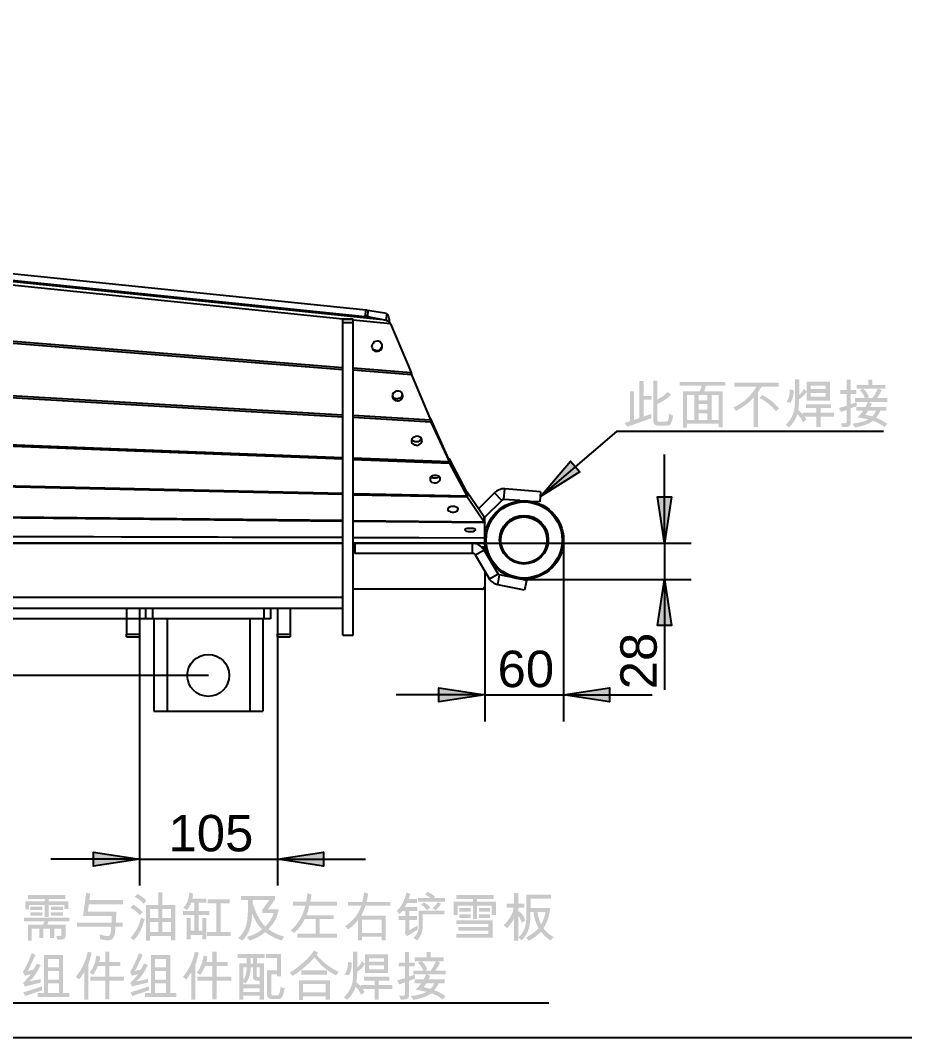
# Model space of a CAD drawing. Extents: x 3 to 591, y 5 to 206.
# Drawn here: x 106.4 to 173.7, y 5.2 to 82.6 of the extents above; entities that cross this region are included whole.
import ezdxf

# ---------------------------------------------------------------- set-up
doc = ezdxf.new("R2010")
doc.units = 0
doc.layers.get('0').update_dxf_attribs({"linetype": 'CONTINUOUS'})

msp = doc.modelspace()

# ---------------------------------------------------------------- hatches: boundary and pattern name
h = msp.add_hatch(color=7)
h.paths.add_polyline_path([(80.01, 24.906111), (81.562222, 21.731111), (80.539167, 21.378333)])
h.paths.add_polyline_path([(145.979444, 46.390278), (148.2725, 49.071389), (148.978056, 48.26)])
h.paths.add_polyline_path([(22.225, 180.0225), (25.505833, 181.398333), (25.752778, 180.34)])
h = msp.add_hatch(color=7)
h.paths.add_polyline_path([(136.313333, 142.592778), (135.784167, 146.120556), (136.877778, 146.120556)])
h.paths.add_polyline_path([(136.313333, 141.499167), (136.877778, 138.006667), (135.784167, 138.006667)])
h.paths.add_polyline_path([(155.433889, 42.827222), (154.904722, 46.355), (155.963056, 46.355)])
h.paths.add_polyline_path([(155.433889, 40.075556), (155.963056, 36.583056), (154.904722, 36.583056)])
h = msp.add_hatch(color=7)
h.paths.add_polyline_path([(156.089121, 52.516246), (156.029866, 52.251318), (155.947459, 52.004167), (155.893801, 51.899901), (155.827018, 51.825298), (155.747006, 51.78046), (155.653661, 51.765491), (154.898496, 51.765491), (154.773301, 51.793534), (154.667537, 51.877387), (154.595603, 51.996381), (154.571626, 52.129844), (154.571626, 55.182474), (154.890779, 55.182474), (154.890779, 53.754275), (155.300883, 54.008248), (155.6713, 54.330847), (155.927064, 54.130755), (155.709799, 53.924894), (155.464732, 53.737326), (155.19176, 53.568154), (154.890779, 53.417483), (154.890779, 52.163468), (154.922681, 52.096495), (154.983935, 52.074171), (155.568223, 52.074171), (155.63231, 52.102903), (155.685701, 52.17587), (155.728446, 52.293073), (155.760597, 52.45451), (155.792016, 52.682713)])
h.paths.add_polyline_path([(154.444846, 53.742149), (153.845124, 53.742149), (153.845124, 52.462778), (154.425553, 52.666728), (154.425553, 52.333794), (152.610402, 51.688321), (152.388262, 51.973299), (152.798366, 52.102283), (152.798366, 54.385968), (153.11752, 54.385968), (153.11752, 52.207014), (153.50778, 52.341511), (153.50778, 55.168694), (153.845124, 55.168694), (153.845124, 54.0376), (154.444846, 54.0376)])
h = msp.add_hatch(color=7)
h.paths.add_polyline_path([(160.059641, 54.804341), (158.564194, 54.804341), (158.53597, 54.668742), (158.507488, 54.553813), (158.478696, 54.459555), (158.449541, 54.385968), (159.849628, 54.385968), (159.849628, 51.640365), (159.540948, 51.640365), (159.540948, 51.912114), (157.147571, 51.912114), (157.147571, 51.606741), (156.838339, 51.606741), (156.838339, 54.385968), (158.10889, 54.385968), (158.188817, 54.569936), (158.247245, 54.804341), (156.590844, 54.804341), (156.590844, 55.101446), (160.059641, 55.101446)])
h.paths.add_polyline_path([(159.540948, 52.210873), (159.540948, 54.091068), (159.006269, 54.091068), (159.006269, 52.203156)])
h.paths.add_polyline_path([(158.697037, 53.708525), (158.697037, 54.091068), (158.015735, 54.091068), (158.015735, 53.708525)])
h.paths.add_polyline_path([(157.708708, 52.207014), (157.708708, 54.091068), (157.147571, 54.091068), (157.147571, 52.207014)])
h.paths.add_polyline_path([(158.697037, 52.995252), (158.697037, 53.413624), (158.015735, 53.413624), (158.015735, 52.995252)])
h.paths.add_polyline_path([(158.697037, 52.207014), (158.697037, 52.698147), (158.015735, 52.698147), (158.015735, 52.207014)])
h = msp.add_hatch(color=7)
h.paths.add_polyline_path([(164.125522, 54.731029), (162.816385, 54.731029), (162.708485, 54.561461), (162.556763, 54.338564), (162.556763, 51.65635), (162.223829, 51.65635), (162.223829, 53.944445), (161.992319, 53.680671), (161.690528, 53.416794), (161.318458, 53.15271), (160.876108, 52.888316), (160.672158, 53.154002), (160.967851, 53.306964), (161.234811, 53.466541), (161.473039, 53.632732), (161.682536, 53.805538), (161.875383, 53.995492), (162.063632, 54.213093), (162.24723, 54.458289), (162.426125, 54.731029), (160.733894, 54.731029), (160.733894, 55.039709), (164.125522, 55.039709)])
h.paths.add_polyline_path([(164.151429, 53.084549), (163.903933, 52.872882), (163.60514, 53.20412), (163.299112, 53.480942), (162.98585, 53.703297), (162.665352, 53.871133), (162.881429, 54.087209), (163.20575, 53.913568), (163.525524, 53.688612), (163.84075, 53.412289)])
h = msp.add_hatch(color=7)
h.paths.add_polyline_path([(164.900096, 51.636506), (164.656458, 51.846519), (164.819445, 52.010771), (164.960721, 52.186843), (165.08028, 52.374724), (165.178115, 52.574399), (165.25422, 52.785857), (165.308589, 53.009084), (165.341215, 53.244068), (165.352092, 53.490795), (165.352092, 55.295473), (165.678963, 55.295473), (165.678963, 54.110912), (165.780042, 54.198564), (165.871613, 54.305284), (165.953675, 54.431125), (166.026228, 54.576137), (166.247817, 54.385968), (166.247817, 55.109163), (168.012808, 55.109163), (168.012808, 53.668837), (166.247817, 53.668837), (166.247817, 54.369983), (166.162913, 54.215582), (166.042214, 54.067435), (165.878107, 53.925591), (165.670695, 53.790104), (165.652987, 53.346927), (165.611715, 52.950052), (165.730786, 52.856931), (165.824277, 52.776006), (165.89224, 52.707276), (165.934727, 52.650742), (165.944649, 52.756025), (166.982587, 52.756025), (166.982587, 53.104393), (166.186632, 53.104393), (166.186632, 53.395434), (168.102105, 53.395434), (168.102105, 53.104393), (167.307804, 53.104393), (167.307804, 52.756025), (168.330308, 52.756025), (168.330308, 52.45892), (167.307804, 52.45892), (167.307804, 51.660209), (166.982587, 51.660209), (166.982587, 52.45892), (166.085208, 52.45892), (166.104708, 52.429429), (166.146945, 52.370174), (166.236241, 52.23678), (165.968351, 52.024562), (165.875135, 52.213577), (165.771636, 52.378718), (165.657905, 52.51988), (165.533993, 52.636962), (165.446031, 52.384058), (165.311096, 52.133013), (165.129134, 51.88383)])
h.paths.add_polyline_path([(167.699718, 54.808199), (166.55319, 54.808199), (166.55319, 54.552435), (167.699718, 54.552435)])
h.paths.add_polyline_path([(167.699718, 54.257535), (166.55319, 54.257535), (166.55319, 53.964288), (167.699718, 53.964288)])
h.paths.add_polyline_path([(164.957973, 54.521016), (165.252873, 54.471406), (165.250402, 54.221275), (165.213255, 53.978482), (165.141485, 53.742924), (165.035143, 53.514497), (164.709926, 53.56576), (164.821746, 53.771639), (164.90168, 53.975037), (164.949679, 54.175955), (164.96569, 54.374393)])
h = msp.add_hatch(color=7)
h.paths.add_polyline_path([(170.050216, 53.247157), (169.607591, 53.092817), (169.607591, 52.012986), (169.588643, 51.881108), (169.532074, 51.778169), (169.449323, 51.70844), (169.351276, 51.675091), (169.287937, 51.66858), (169.203825, 51.663929), (169.099043, 51.661139), (168.973693, 51.660209), (168.865104, 51.951801), (169.078975, 51.943533), (169.175197, 51.95119), (169.243926, 51.974195), (169.285164, 52.012599), (169.29891, 52.066454), (169.29891, 52.966038), (168.865104, 52.813351), (168.706354, 53.116519), (169.29891, 53.290703), (169.29891, 54.184223), (168.811636, 54.184223), (168.811636, 54.475265), (169.29891, 54.475265), (169.29891, 55.279488), (169.607591, 55.279488), (169.607591, 54.475265), (170.034231, 54.475265), (170.034231, 54.184223), (169.607591, 54.184223), (169.607591, 53.413624), (170.050216, 53.554184)])
h.paths.add_polyline_path([(172.387369, 51.915972), (172.171844, 51.668477), (171.767459, 51.936781), (171.319665, 52.139766), (171.063255, 51.981851), (170.747986, 51.844659), (170.373909, 51.728241), (169.941076, 51.632648), (169.736575, 51.919831), (169.959843, 51.955773), (170.162079, 51.993323), (170.343282, 52.032489), (170.503453, 52.073276), (170.642592, 52.11569), (170.760699, 52.159739), (170.857773, 52.205428), (170.933815, 52.252765), (170.772584, 52.290497), (170.582415, 52.326835), (170.363307, 52.361828), (170.11526, 52.39553), (170.359517, 52.659631), (170.541349, 52.902648), (170.022656, 52.902648), (170.022656, 53.193689), (170.723802, 53.193689), (170.807655, 53.348305), (170.901844, 53.575682), (169.933359, 53.575682), (169.933359, 53.867275), (170.681909, 53.867275), (170.619984, 54.029435), (170.533357, 54.183534), (170.421925, 54.329572), (170.285585, 54.467548), (170.521506, 54.572279), (170.041948, 54.572279), (170.041948, 54.865525), (170.943736, 54.865525), (170.943736, 55.271771), (171.250763, 55.271771), (171.250763, 54.865525), (172.233029, 54.865525), (172.233029, 54.572279), (171.734179, 54.572279), (171.96569, 54.463138), (171.792539, 54.144743), (171.599131, 53.867275), (172.387369, 53.867275), (172.387369, 53.575682), (170.967439, 53.575682), (171.211076, 53.453312), (171.144586, 53.303244), (171.084296, 53.193689), (172.306341, 53.193689), (172.306341, 52.902648), (171.862612, 52.902648), (171.820126, 52.801887), (171.750509, 52.680715), (171.65371, 52.539182), (171.529678, 52.37734), (171.95811, 52.180556)])
h.paths.add_polyline_path([(171.656458, 54.572279), (170.565052, 54.572279), (170.713561, 54.423356), (170.834114, 54.267664), (170.926657, 54.105253), (170.991141, 53.936176), (170.808689, 53.871133), (171.262339, 53.867275), (171.4687, 54.187737)])
h.paths.add_polyline_path([(171.52582, 52.902648), (170.929405, 52.902648), (170.858935, 52.801896), (170.799731, 52.717991), (170.751896, 52.651035), (170.715533, 52.601133), (171.227061, 52.480417), (171.404346, 52.667968)])
h = msp.add_hatch(color=7)
h.paths.add_polyline_path([(141.746111, 31.291389), (138.253611, 30.762222), (138.253611, 31.820556)])
h.paths.add_polyline_path([(147.743333, 31.291389), (151.235833, 31.820556), (151.235833, 30.762222)])
h = msp.add_hatch(color=7)
h.paths.add_polyline_path([(115.464167, 18.803056), (111.971667, 18.273889), (111.971667, 19.332222)])
h.paths.add_polyline_path([(125.976944, 18.803056), (129.469444, 19.332222), (129.469444, 18.273889)])
h = msp.add_hatch(color=7)
h.paths.add_polyline_path([(118.183564, 12.615317), (117.876537, 12.615317), (117.876537, 12.964237), (116.26313, 12.964237), (116.26313, 12.599332), (115.953898, 12.599332), (115.953898, 15.301389), (116.904193, 15.301389), (116.904193, 16.270426), (117.213976, 16.270426), (117.213976, 15.301389), (118.183564, 15.301389)])
h.paths.add_polyline_path([(117.876537, 14.314714), (117.876537, 15.004284), (117.213976, 15.004284), (117.213976, 14.314714)])
h.paths.add_polyline_path([(116.904193, 14.314714), (116.904193, 15.004284), (116.26313, 15.004284), (116.26313, 14.314714)])
h.paths.add_polyline_path([(117.876537, 13.261342), (117.876537, 14.017609), (117.213976, 14.017609), (117.213976, 13.261342)])
h.paths.add_polyline_path([(116.904193, 13.261342), (116.904193, 14.017609), (116.26313, 14.017609), (116.26313, 13.261342)])
h.paths.add_polyline_path([(115.989727, 15.634323), (115.787431, 15.390686), (115.627966, 15.573423), (115.459664, 15.721484), (115.282578, 15.834923), (115.096758, 15.91379), (115.299605, 16.153017), (115.480068, 16.065692), (115.655208, 15.950101), (115.825077, 15.806294)])
h.paths.add_polyline_path([(115.709709, 14.764506), (115.481506, 14.534649), (115.323592, 14.71748), (115.153326, 14.871579), (114.970762, 14.996946), (114.775951, 15.093581), (114.983759, 15.33336), (115.159355, 15.238275), (115.338879, 15.111771), (115.522331, 14.953848)])
h.paths.add_polyline_path([(115.860742, 14.2177), (115.710579, 13.739573), (115.522227, 13.313845), (115.295738, 12.940414), (115.031163, 12.619176), (114.791936, 12.821472), (115.057863, 13.146215), (115.279348, 13.508631), (115.456392, 13.90877), (115.588993, 14.346685)])
h = msp.add_hatch(color=7)
h.paths.add_polyline_path([(120.788621, 14.562761), (119.959042, 14.562761), (119.959042, 13.346229), (120.24843, 13.346229), (120.24843, 14.319124), (120.556008, 14.319124), (120.556008, 12.708473), (120.24843, 12.708473), (120.24843, 13.041407), (119.358218, 13.041407), (119.358218, 12.696346), (119.048435, 12.696346), (119.052293, 14.319124), (119.362076, 14.319124), (119.362076, 13.346229), (119.649811, 13.346229), (119.649811, 14.562761), (118.772276, 14.562761), (118.772276, 14.857661), (119.649811, 14.857661), (119.649811, 15.491559), (119.403417, 15.491559), (119.267543, 15.187701), (119.082059, 14.930973), (118.79708, 15.09744), (118.979205, 15.310329), (119.117199, 15.576859), (119.211164, 15.896926), (119.261204, 16.270426), (119.53626, 16.172861), (119.526528, 16.044591), (119.515452, 15.937561), (119.502929, 15.851718), (119.488856, 15.78701), (120.556008, 15.78701), (120.556008, 15.491559), (119.959042, 15.491559), (119.959042, 14.857661), (120.788621, 14.857661)])
h.paths.add_polyline_path([(122.416911, 12.959827), (120.594042, 12.959827), (120.594042, 13.255278), (121.319993, 13.255278), (121.319993, 15.441949), (120.645305, 15.441949), (120.645305, 15.739054), (122.335883, 15.739054), (122.335883, 15.441949), (121.641351, 15.441949), (121.641351, 13.255278), (122.416911, 13.255278)])
h = msp.add_hatch(color=7)
h.paths.add_polyline_path([(134.554715, 15.25178), (132.670661, 15.25178), (132.523555, 14.858212), (132.337175, 14.501025), (134.210205, 14.501025), (134.210205, 12.627444), (133.900422, 12.627444), (133.900422, 12.894784), (132.40277, 12.894784), (132.40277, 12.627444), (132.092987, 12.627444), (132.092987, 14.144389), (131.936184, 13.958887), (131.760053, 13.782791), (131.564492, 13.616204), (131.349398, 13.459228), (131.109619, 13.68688), (131.332991, 13.848602), (131.536372, 14.019995), (131.719766, 14.201064), (131.883181, 14.391815), (132.026623, 14.592256), (132.150098, 14.802393), (132.253614, 15.022232), (132.337175, 15.25178), (131.325144, 15.25178), (131.325144, 15.548885), (132.426472, 15.548885), (132.462112, 15.688506), (132.496201, 15.855981), (132.528637, 16.051258), (132.559315, 16.274284), (132.876815, 16.184988), (132.835784, 15.95731), (132.801988, 15.775366), (132.775426, 15.639207), (132.756099, 15.548885), (134.554715, 15.548885)])
h.paths.add_polyline_path([(133.900422, 13.191889), (133.900422, 14.206125), (132.40277, 14.206125), (132.40277, 13.191889)])
h = msp.add_hatch(color=7)
h.paths.add_polyline_path([(138.71916, 15.56487), (136.659269, 15.56487), (136.659269, 15.840478), (137.617832, 15.840478), (137.55303, 15.896693), (137.46363, 15.958645), (137.349631, 16.026281), (137.211035, 16.099549), (137.407268, 16.315626), (137.723872, 16.135654), (137.967303, 15.949067), (137.865879, 15.844336), (138.71916, 15.844336)])
h.paths.add_polyline_path([(136.637771, 13.439384), (135.826382, 12.932266), (135.656057, 13.191889), (135.691541, 13.288627), (135.703461, 13.393633), (135.703461, 14.168642), (135.184217, 14.168642), (135.184217, 14.465747), (135.703461, 14.465747), (135.703461, 14.853803), (135.48518, 14.857661), (135.455742, 14.821591), (135.407183, 14.771258), (135.339608, 14.706663), (135.253119, 14.627804), (135.046964, 14.853803), (135.28738, 15.116414), (135.492759, 15.438711), (135.663206, 15.820643), (135.798822, 16.262158), (136.078288, 16.157427), (136.020893, 15.942728), (135.959777, 15.771025), (136.585957, 15.771025), (136.585957, 15.475573), (135.830241, 15.475573), (135.758721, 15.322129), (135.659915, 15.150908), (136.625645, 15.150908), (136.625645, 14.853803), (136.013244, 14.853803), (136.013244, 14.465747), (136.585957, 14.465747), (136.585957, 14.168642), (136.013244, 14.168642), (136.013244, 13.401902), (136.637771, 13.742553)])
h.paths.add_polyline_path([(138.423158, 15.406672), (138.232919, 15.127963), (138.012502, 14.914988), (137.780441, 15.077596), (137.997895, 15.281132), (138.178969, 15.535105)])
h.paths.add_polyline_path([(137.59413, 15.117284), (137.357659, 14.907271), (137.150815, 15.149254), (136.903457, 15.353204), (137.114021, 15.519119), (137.370612, 15.346313)])
h.paths.add_polyline_path([(138.673409, 14.606307), (137.024724, 14.606307), (137.024724, 13.669241), (136.997551, 13.364772), (136.916066, 13.085573), (136.780321, 12.831695), (136.590367, 12.603191), (136.314759, 12.809345), (136.491691, 13.003433), (136.618134, 13.209459), (136.694038, 13.427369), (136.719351, 13.657114), (136.719351, 14.891285), (138.673409, 14.891285)])
h = msp.add_hatch(color=7)
h.paths.add_polyline_path([(110.052558, 15.000426), (109.755453, 15.000426), (109.755453, 15.321233), (108.56097, 15.321233), (108.56097, 14.400152), (108.251187, 14.400152), (108.251187, 15.321233), (107.061113, 15.321233), (107.061113, 14.976724), (106.773379, 14.976724), (106.773379, 15.596841), (108.251187, 15.596841), (108.251187, 15.774883), (106.971816, 15.774883), (106.971816, 16.071988), (109.824355, 16.071988), (109.824355, 15.774883), (108.56097, 15.774883), (108.56097, 15.596841), (110.052558, 15.596841)])
h.paths.add_polyline_path([(109.633635, 14.9431), (108.731295, 14.9431), (108.731295, 15.194454), (109.633635, 15.194454)])
h.paths.add_polyline_path([(108.068735, 14.927114), (107.16419, 14.927114), (107.16419, 15.17461), (108.068735, 15.17461)])
h.paths.add_polyline_path([(109.633635, 14.509293), (108.731295, 14.509293), (108.731295, 14.756789), (109.633635, 14.756789)])
h.paths.add_polyline_path([(108.068735, 14.509293), (107.16419, 14.509293), (107.16419, 14.756789), (108.068735, 14.756789)])
h.paths.add_polyline_path([(110.137997, 14.075487), (108.541126, 14.075487), (108.48945, 13.919148), (108.443561, 13.803738), (109.836482, 13.803738), (109.836482, 12.948251), (109.81365, 12.829999), (109.745187, 12.744715), (109.631146, 12.692298), (109.471578, 12.672644), (109.222979, 12.668785), (109.122107, 12.964237), (109.382281, 12.95211), (109.445309, 12.955719), (109.490457, 12.973125), (109.517621, 13.004277), (109.526699, 13.049124), (109.526699, 13.516554), (108.975484, 13.516554), (108.975484, 12.813204), (108.666252, 12.813204), (108.666252, 13.516554), (108.138739, 13.516554), (108.138739, 12.813204), (107.851005, 12.813204), (107.851005, 13.516554), (107.261204, 13.516554), (107.261204, 12.595474), (106.971816, 12.595474), (106.971816, 13.803738), (108.113934, 13.803738), (108.171398, 13.908193), (108.239611, 14.075487), (106.680223, 14.075487), (106.680223, 14.350543), (110.137997, 14.350543)])
h = msp.add_hatch(color=7)
h.dxf.hatch_style = 2
h.paths.add_polyline_path([(114.216453, 15.360921), (111.615819, 15.360921), (111.530381, 14.79813), (113.708232, 14.79813), (113.662482, 13.978473), (114.194956, 13.978473), (114.194956, 13.661524), (113.643189, 13.661524), (113.615482, 13.336695), (113.574494, 13.081577), (113.520173, 12.896222), (113.452469, 12.780682), (113.373206, 12.710101), (113.284279, 12.659621), (113.185741, 12.629296), (113.077642, 12.619176), (112.968303, 12.624757), (112.832971, 12.6415), (112.671698, 12.669405), (112.484535, 12.708473), (112.43272, 13.068968), (112.641407, 13.014389), (112.81113, 12.975468), (112.941992, 12.952153), (113.034096, 12.944393), (113.126218, 12.959827), (113.197256, 13.00668), (113.225376, 13.050088), (113.249415, 13.118301), (113.269422, 13.211319), (113.28545, 13.329141), (113.297749, 13.447584), (113.306534, 13.542461), (113.311805, 13.613775), (113.313562, 13.661524), (110.71348, 13.661524), (110.71348, 13.978473), (113.337265, 13.978473), (113.352492, 14.212877), (113.363172, 14.469606), (111.169335, 14.469606), (111.406909, 16.226329), (111.724409, 16.184988), (111.655507, 15.685586), (114.216453, 15.685586)])
h = msp.add_hatch(color=7)
h.paths.add_polyline_path([(126.483792, 12.902501), (126.293071, 12.611459), (125.954711, 12.724871), (125.632578, 12.868463), (125.326774, 13.04244), (125.037403, 13.24701), (124.777996, 13.043913), (124.491769, 12.870323), (124.178773, 12.726189), (123.839061, 12.611459), (123.638419, 12.882657), (123.972765, 12.990652), (124.277966, 13.12278), (124.554022, 13.278989), (124.800932, 13.459228), (124.576656, 13.699213), (124.375945, 13.9793), (124.198798, 14.299487), (124.045215, 14.659775), (124.021238, 14.302897), (123.97907, 13.981367), (123.918712, 13.695183), (123.840163, 13.444345), (123.740962, 13.216659), (123.618713, 12.999928), (123.473519, 12.794152), (123.305485, 12.599332), (122.978063, 12.789501), (123.245023, 13.07684), (123.447285, 13.388259), (123.584847, 13.723863), (123.657711, 14.083755), (123.692842, 14.446541), (123.718, 14.790826), (123.733133, 15.116715), (123.738189, 15.42431), (123.73433, 15.681728), (123.188076, 15.681728), (123.188076, 15.99096), (125.777134, 15.99096), (125.777134, 15.72362), (125.535702, 15.379249), (125.247967, 14.992709), (126.053293, 14.992709), (125.979611, 14.600278), (125.826399, 14.215909), (125.593708, 13.839601), (125.281591, 13.471355), (125.542454, 13.293174), (125.829775, 13.138972), (126.143554, 13.008747)])
h.paths.add_polyline_path([(125.68012, 14.697257), (124.813058, 14.697257), (124.813058, 14.964597), (124.97223, 15.169124), (125.114918, 15.356855), (125.241172, 15.527741), (125.351044, 15.681728), (124.079391, 15.681728), (124.079391, 15.495417), (124.170317, 15.196079), (124.269879, 14.917347), (124.378084, 14.659209), (124.494938, 14.42165), (124.620448, 14.204658), (124.754621, 14.008221), (124.897462, 13.832325), (125.048978, 13.676958), (125.265494, 13.921801), (125.442891, 14.173465), (125.581117, 14.431951)])
h = msp.add_hatch(color=7)
h.dxf.hatch_style = 2
h.paths.add_polyline_path([(130.50878, 12.821472), (127.475442, 12.821472), (127.475442, 13.118577), (128.871671, 13.118577), (128.871671, 14.233685), (128.046501, 14.233685), (127.881447, 13.945762), (127.693861, 13.674064), (127.483745, 13.418696), (127.251098, 13.179762), (126.97549, 13.382058), (127.186278, 13.57954), (127.376293, 13.787933), (127.545533, 14.007243), (127.693999, 14.237475), (127.821692, 14.478637), (127.92861, 14.730735), (128.014755, 14.993776), (128.080126, 15.267765), (127.157942, 15.267765), (127.157942, 15.56487), (128.15013, 15.56487), (128.191454, 15.80216), (128.222753, 15.987308), (128.243923, 16.120263), (128.254861, 16.200973), (128.554722, 16.119393), (128.524129, 15.878719), (128.468732, 15.56487), (130.50878, 15.56487), (130.50878, 15.267765), (128.399279, 15.267765), (128.338189, 15.025411), (128.282215, 14.821763), (128.231305, 14.656872), (128.185408, 14.53079), (130.248606, 14.53079), (130.248606, 14.233685), (129.180902, 14.233685), (129.180902, 13.118577), (130.50878, 13.118577)])
h = msp.add_hatch(color=7)
h.paths.add_polyline_path([(142.594769, 14.546776), (142.284986, 14.546776), (142.284986, 15.271624), (141.15279, 15.271624), (141.15279, 14.253529), (140.843558, 14.253529), (140.843558, 15.271624), (139.684904, 15.271624), (139.684904, 14.546776), (139.377326, 14.546776), (139.377326, 15.553295), (140.843558, 15.553295), (140.843558, 15.763308), (139.580173, 15.763308), (139.580173, 16.060413), (142.424444, 16.060413), (142.424444, 15.763308), (141.15279, 15.763308), (141.15279, 15.553295), (142.594769, 15.553295)])
h.paths.add_polyline_path([(142.154348, 14.810257), (141.29776, 14.810257), (141.29776, 15.073738), (142.154348, 15.073738)])
h.paths.add_polyline_path([(140.680398, 14.810257), (139.811683, 14.810257), (139.811683, 15.073738), (140.680398, 15.073738)])
h.paths.add_polyline_path([(142.154348, 14.330699), (141.29776, 14.330699), (141.29776, 14.598039), (142.154348, 14.598039)])
h.paths.add_polyline_path([(140.680398, 14.330699), (139.811683, 14.330699), (139.811683, 14.598039), (140.680398, 14.598039)])
h.paths.add_polyline_path([(142.339005, 12.817613), (139.595607, 12.817613), (139.595607, 13.114718), (142.029773, 13.114718), (142.029773, 13.354497), (139.746089, 13.354497), (139.746089, 13.649397), (142.029773, 13.649397), (142.029773, 13.857205), (139.595607, 13.857205), (139.595607, 14.152657), (142.339005, 14.152657)])
h = msp.add_hatch(color=7)
h.paths.add_polyline_path([(144.824449, 14.128955), (144.55711, 13.954219), (144.497062, 14.138601), (144.432673, 14.289909), (144.363943, 14.408145), (144.290873, 14.493308), (144.290873, 12.587757), (143.983295, 12.587757), (143.983295, 14.326841), (143.896177, 14.142347), (143.777898, 13.951808), (143.62851, 13.75517), (143.448065, 13.552383), (143.189545, 13.776177), (143.472938, 14.077545), (143.696387, 14.399532), (143.859891, 14.742087), (143.963451, 15.105157), (143.406172, 15.105157), (143.406172, 15.402262), (143.983295, 15.402262), (143.983295, 16.218612), (144.290873, 16.218612), (144.290873, 15.402262), (144.751138, 15.402262), (144.751138, 15.105157), (144.290873, 15.105157), (144.290873, 14.782696), (144.371902, 14.837817), (144.5378, 14.667914), (144.668455, 14.493101), (144.763971, 14.313431)])
h.paths.add_polyline_path([(146.98852, 12.878798), (146.770239, 12.611459), (146.548763, 12.762457), (146.352349, 12.924411), (146.18105, 13.097321), (146.034918, 13.281185), (145.862009, 13.114064), (145.649205, 12.941775), (145.396507, 12.764318), (145.103915, 12.581693), (144.893902, 12.839111), (145.176271, 13.002202), (145.428099, 13.174801), (145.649438, 13.356909), (145.840339, 13.548525), (145.698952, 13.836983), (145.587331, 14.140117), (145.505476, 14.457927), (145.453386, 14.790413), (145.226836, 14.790413), (145.219085, 14.408515), (145.195831, 14.069768), (145.157073, 13.774118), (145.102813, 13.521515), (145.022491, 13.291538), (144.905478, 13.064558), (144.751672, 12.840472), (144.560968, 12.619176), (144.308512, 12.851238), (144.437186, 12.971661), (144.553665, 13.111411), (144.657948, 13.270592), (144.750035, 13.449306), (144.825276, 13.669353), (144.87902, 13.953324), (144.911266, 14.30127), (144.922014, 14.713243), (144.922014, 16.095691), (146.786224, 16.095691), (146.786224, 15.796932), (145.231246, 15.796932), (145.231246, 15.093581), (146.732757, 15.093581), (146.664544, 14.656907), (146.555816, 14.250566), (146.406575, 13.874508), (146.216819, 13.528681), (146.399642, 13.317841), (146.589234, 13.139248), (146.785544, 12.9929)])
h.paths.add_polyline_path([(146.367852, 14.790413), (145.763169, 14.790413), (145.808963, 14.517553), (145.869485, 14.266138), (145.944786, 14.036118), (146.034918, 13.82744), (146.149958, 14.058442), (146.24376, 14.295904), (146.316374, 14.539877)])
h = msp.add_hatch(color=7)
h.paths.add_polyline_path([(107.951877, 9.404813), (107.703082, 9.346237), (107.48256, 9.293708), (107.290319, 9.247225), (107.126363, 9.206789), (106.990701, 9.172398), (106.883338, 9.144053), (106.80428, 9.121755), (106.753535, 9.105503), (106.606912, 9.376701), (106.793343, 9.569032), (106.952386, 9.744155), (107.083937, 9.902017), (107.187893, 10.042569), (107.166946, 10.04573), (107.133874, 10.036161), (107.080957, 10.021528), (107.008196, 10.001779), (106.859851, 9.959749), (106.745818, 9.923506), (106.590926, 10.204626), (106.749487, 10.482352), (106.916006, 10.816199), (107.090586, 11.20627), (107.273331, 11.652669), (107.548939, 11.525889), (107.375099, 11.136352), (107.219036, 10.801179), (107.08075, 10.520369), (106.960241, 10.293923), (107.386881, 10.38322), (107.445999, 10.473447), (107.510905, 10.583724), (107.581598, 10.714052), (107.658079, 10.864431), (107.948018, 10.735997), (107.741847, 10.348829), (107.530197, 10.014112), (107.313174, 9.731795), (107.090879, 9.501826), (107.951877, 9.679869)])
h.paths.add_polyline_path([(110.116499, 8.321123), (107.723674, 8.321123), (107.723674, 8.618228), (108.187797, 8.618228), (108.187797, 11.510455), (109.64962, 11.510455), (109.64962, 8.618228), (110.116499, 8.618228)])
h.paths.add_polyline_path([(109.340388, 10.577247), (109.340388, 11.215004), (108.494824, 11.215004), (108.494824, 10.577247)])
h.paths.add_polyline_path([(109.340388, 9.628606), (109.340388, 10.297781), (108.494824, 10.297781), (108.494824, 9.628606)])
h.paths.add_polyline_path([(109.340388, 8.618228), (109.340388, 9.346935), (108.494824, 9.346935), (108.494824, 8.618228)])
h.paths.add_polyline_path([(108.041174, 8.816115), (106.76952, 8.390576), (106.619038, 8.669491), (106.904602, 8.757575), (107.159367, 8.836622), (107.383333, 8.906638), (107.576499, 8.96763), (107.738867, 9.019605), (107.870435, 9.062568), (107.971204, 9.096527), (108.041174, 9.121488)])
h = msp.add_hatch(color=7)
h.paths.add_polyline_path([(114.297482, 9.547026), (113.174656, 9.547026), (113.174656, 8.130954), (112.855502, 8.130954), (112.855502, 9.547026), (111.72055, 9.547026), (111.72055, 9.854053), (112.855502, 9.854053), (112.855502, 10.662686), (112.305941, 10.662686), (112.1372, 10.313904), (111.953163, 10.008945), (111.669287, 10.151158), (111.864521, 10.447169), (112.016139, 10.766383), (112.124143, 11.108852), (112.188532, 11.474626), (112.468549, 11.385329), (112.447052, 11.162845), (112.407364, 10.971366), (112.855502, 10.971366), (112.855502, 11.773936), (113.174656, 11.773936), (113.174656, 10.971366), (114.019669, 10.971366), (114.019669, 10.662686), (113.174656, 10.662686), (113.174656, 9.854053), (114.297482, 9.854053)])
h.paths.add_polyline_path([(111.818115, 11.696766), (111.761547, 11.434318), (111.673146, 11.111926), (111.56621, 10.775134), (111.56621, 8.107252), (111.258632, 8.107252), (111.258632, 10.190846), (110.883805, 9.64845), (110.619773, 9.834209), (110.941209, 10.276878), (111.199445, 10.745024), (111.394532, 11.238697), (111.526522, 11.757951)])
h = msp.add_hatch(color=7)
h.paths.add_polyline_path([(116.108789, 9.404813), (115.859994, 9.346237), (115.639473, 9.293708), (115.447231, 9.247225), (115.283275, 9.206789), (115.147613, 9.172398), (115.04025, 9.144053), (114.961192, 9.121755), (114.910447, 9.105503), (114.763824, 9.376701), (114.950255, 9.569032), (115.109298, 9.744155), (115.240849, 9.902017), (115.344805, 10.042569), (115.323859, 10.04573), (115.290786, 10.036161), (115.237869, 10.021528), (115.165109, 10.001779), (115.016763, 9.959749), (114.90273, 9.923506), (114.747839, 10.204626), (114.906399, 10.482352), (115.072918, 10.816199), (115.247498, 11.20627), (115.430243, 11.652669), (115.705851, 11.525889), (115.532011, 11.136352), (115.375949, 10.801179), (115.237662, 10.520369), (115.117153, 10.293923), (115.543794, 10.38322), (115.602911, 10.473447), (115.667817, 10.583724), (115.73851, 10.714052), (115.814992, 10.864431), (116.104931, 10.735997), (115.898759, 10.348829), (115.68711, 10.014112), (115.470086, 9.731795), (115.247791, 9.501826), (116.108789, 9.679869)])
h.paths.add_polyline_path([(118.273412, 8.321123), (115.880586, 8.321123), (115.880586, 8.618228), (116.344709, 8.618228), (116.344709, 11.510455), (117.806532, 11.510455), (117.806532, 8.618228), (118.273412, 8.618228)])
h.paths.add_polyline_path([(117.497301, 10.577247), (117.497301, 11.215004), (116.651736, 11.215004), (116.651736, 10.577247)])
h.paths.add_polyline_path([(117.497301, 9.628606), (117.497301, 10.297781), (116.651736, 10.297781), (116.651736, 9.628606)])
h.paths.add_polyline_path([(117.497301, 8.618228), (117.497301, 9.346935), (116.651736, 9.346935), (116.651736, 8.618228)])
h.paths.add_polyline_path([(116.198086, 8.816115), (114.926433, 8.390576), (114.775951, 8.669491), (115.061515, 8.757575), (115.31628, 8.836622), (115.540245, 8.906638), (115.733412, 8.96763), (115.895779, 9.019605), (116.027347, 9.062568), (116.128116, 9.096527), (116.198086, 9.121488)])
h = msp.add_hatch(color=7)
h.paths.add_polyline_path([(122.454394, 9.547026), (121.331568, 9.547026), (121.331568, 8.130954), (121.012415, 8.130954), (121.012415, 9.547026), (119.877462, 9.547026), (119.877462, 9.854053), (121.012415, 9.854053), (121.012415, 10.662686), (120.462853, 10.662686), (120.294112, 10.313904), (120.110075, 10.008945), (119.826199, 10.151158), (120.021433, 10.447169), (120.173052, 10.766383), (120.281055, 11.108852), (120.345444, 11.474626), (120.625462, 11.385329), (120.603964, 11.162845), (120.564277, 10.971366), (121.012415, 10.971366), (121.012415, 11.773936), (121.331568, 11.773936), (121.331568, 10.971366), (122.176581, 10.971366), (122.176581, 10.662686), (121.331568, 10.662686), (121.331568, 9.854053), (122.454394, 9.854053)])
h.paths.add_polyline_path([(119.975028, 11.696766), (119.918459, 11.434318), (119.830058, 11.111926), (119.723122, 10.775134), (119.723122, 8.107252), (119.415544, 8.107252), (119.415544, 10.190846), (119.040718, 9.64845), (118.776686, 9.834209), (119.098122, 10.276878), (119.356357, 10.745024), (119.551444, 11.238697), (119.683435, 11.757951)])
h = msp.add_hatch(color=7)
h.paths.add_polyline_path([(130.63556, 10.232738), (130.430508, 9.960989), (130.335018, 10.003691), (130.220563, 10.064066), (130.087195, 10.142218), (129.934965, 10.23825), (129.643441, 10.441373), (129.416823, 10.631267), (129.30428, 10.743835), (129.16099, 10.898055), (128.987004, 11.094029), (128.782374, 11.331861), (128.46974, 10.986051), (128.090805, 10.634092), (127.645622, 10.276034), (127.13424, 9.911931), (126.913754, 10.155568), (127.216527, 10.362401), (127.498947, 10.571132), (127.761018, 10.781751), (128.002749, 10.994242), (128.224145, 11.208594), (128.425212, 11.424793), (128.605958, 11.642826), (128.766389, 11.862682), (129.06625, 11.660937), (128.941675, 11.534157), (129.1243, 11.323507), (129.328215, 11.118127), (129.553421, 10.917916), (129.799917, 10.722768), (130.044665, 10.547602), (130.265487, 10.407473), (130.462435, 10.302484)])
h.paths.add_polyline_path([(129.72881, 10.024379), (127.790738, 10.024379), (127.790738, 10.33361), (129.72881, 10.33361)])
h.paths.add_polyline_path([(129.964731, 8.102842), (129.643372, 8.102842), (129.643372, 8.354747), (127.917517, 8.354747), (127.917517, 8.081345), (127.596159, 8.081345), (127.596159, 9.586714), (129.964731, 9.586714)])
h.paths.add_polyline_path([(129.643372, 8.661774), (129.643372, 9.291813), (127.917517, 9.291813), (127.917517, 8.661774)])
h = msp.add_hatch(color=7)
h.paths.add_polyline_path([(131.271676, 8.095125), (131.028039, 8.305138), (131.191208, 8.46939), (131.33262, 8.645462), (131.452277, 8.833342), (131.550178, 9.033018), (131.626323, 9.244476), (131.680713, 9.467703), (131.713346, 9.702686), (131.724224, 9.949413), (131.724224, 11.754092), (132.051646, 11.754092), (132.051646, 10.56953), (132.152725, 10.657182), (132.244296, 10.763903), (132.326358, 10.889743), (132.398912, 11.034756), (132.621051, 10.844587), (132.621051, 11.567781), (134.388248, 11.567781), (134.388248, 10.127456), (132.621051, 10.127456), (132.621051, 10.828602), (132.535828, 10.674201), (132.414966, 10.526053), (132.250798, 10.38421), (132.043378, 10.248723), (132.02567, 9.805546), (131.984398, 9.408671), (132.103469, 9.31555), (132.19696, 9.234625), (132.264923, 9.165895), (132.30741, 9.109361), (132.317332, 9.214643), (133.356373, 9.214643), (133.356373, 9.563011), (132.559315, 9.563011), (132.559315, 9.854053), (134.477544, 9.854053), (134.477544, 9.563011), (133.682141, 9.563011), (133.682141, 9.214643), (134.705748, 9.214643), (134.705748, 8.917538), (133.682141, 8.917538), (133.682141, 8.118827), (133.356373, 8.118827), (133.356373, 8.917538), (132.457892, 8.917538), (132.477391, 8.888048), (132.519628, 8.828793), (132.609476, 8.695399), (132.341034, 8.483181), (132.247586, 8.672196), (132.144112, 8.837336), (132.03051, 8.978499), (131.906676, 9.095581), (131.81862, 8.842676), (131.683434, 8.591632), (131.50112, 8.342449)])
h.paths.add_polyline_path([(134.074606, 11.266818), (132.926425, 11.266818), (132.926425, 11.011054), (134.074606, 11.011054)])
h.paths.add_polyline_path([(134.074606, 10.716154), (132.926425, 10.716154), (132.926425, 10.422907), (134.074606, 10.422907)])
h.paths.add_polyline_path([(131.329554, 10.979635), (131.625005, 10.930025), (131.622525, 10.679894), (131.585318, 10.437101), (131.513384, 10.201543), (131.406724, 9.973116), (131.081507, 10.024379), (131.193326, 10.230257), (131.273261, 10.433656), (131.32126, 10.634574), (131.337271, 10.833011)])
h = msp.add_hatch(color=7)
h.paths.add_polyline_path([(136.427758, 9.705776), (135.985132, 9.551436), (135.985132, 8.471605), (135.966184, 8.339727), (135.909616, 8.236787), (135.826382, 8.167059), (135.728266, 8.13371), (135.664919, 8.127199), (135.580747, 8.122548), (135.475801, 8.119758), (135.350132, 8.118827), (135.241543, 8.41042), (135.455415, 8.402152), (135.551722, 8.409809), (135.620641, 8.432813), (135.662069, 8.471218), (135.675901, 8.525073), (135.675901, 9.424656), (135.241543, 9.27197), (135.082242, 9.575138), (135.675901, 9.749322), (135.675901, 10.642842), (135.188075, 10.642842), (135.188075, 10.933884), (135.675901, 10.933884), (135.675901, 11.738107), (135.985132, 11.738107), (135.985132, 10.933884), (136.411773, 10.933884), (136.411773, 10.642842), (135.985132, 10.642842), (135.985132, 9.872243), (136.427758, 10.012803)])
h.paths.add_polyline_path([(138.768218, 8.374591), (138.552142, 8.127096), (138.146999, 8.3954), (137.698861, 8.598385), (137.442115, 8.44047), (137.126561, 8.303278), (136.752097, 8.186859), (136.318618, 8.091267), (136.114117, 8.37845), (136.337568, 8.414392), (136.539948, 8.451942), (136.72127, 8.491108), (136.881546, 8.531894), (137.020791, 8.574309), (137.139016, 8.618358), (137.236234, 8.664047), (137.312459, 8.711384), (137.150901, 8.749116), (136.960508, 8.785453), (136.741176, 8.820447), (136.492802, 8.854149), (136.737541, 9.11825), (136.919442, 9.361267), (136.400198, 9.361267), (136.400198, 9.652308), (137.102446, 9.652308), (137.186299, 9.806924), (137.280488, 10.0343), (136.310901, 10.0343), (136.310901, 10.325893), (137.060002, 10.325893), (136.997991, 10.488054), (136.911174, 10.642153), (136.799553, 10.788191), (136.663127, 10.926167), (136.899599, 11.030898), (136.41949, 11.030898), (136.41949, 11.324144), (137.322381, 11.324144), (137.322381, 11.73039), (137.629959, 11.73039), (137.629959, 11.324144), (138.613327, 11.324144), (138.613327, 11.030898), (138.113926, 11.030898), (138.345987, 10.921757), (138.172355, 10.603361), (137.978878, 10.325893), (138.768218, 10.325893), (138.768218, 10.0343), (137.346083, 10.0343), (137.590271, 9.911931), (137.523712, 9.761862), (137.462941, 9.652308), (138.68719, 9.652308), (138.68719, 9.361267), (138.242359, 9.361267), (138.199872, 9.260506), (138.130256, 9.139334), (138.033457, 8.9978), (137.909425, 8.835958), (138.338408, 8.639175)])
h.paths.add_polyline_path([(138.036205, 11.030898), (136.943145, 11.030898), (137.091973, 10.881975), (137.212689, 10.726282), (137.305293, 10.563872), (137.369785, 10.394795), (137.187333, 10.329752), (137.641534, 10.325893), (137.848378, 10.646356)])
h.paths.add_polyline_path([(137.905566, 9.361267), (137.308049, 9.361267), (137.23758, 9.260515), (137.178376, 9.176609), (137.130541, 9.109654), (137.094178, 9.059752), (137.606257, 8.939036), (137.78361, 9.126587)])
h = msp.add_hatch(color=7)
h.paths.add_polyline_path([(126.511353, 8.974865), (126.476738, 8.755128), (126.434114, 8.573787), (126.383531, 8.430789), (126.325042, 8.326084), (126.26365, 8.251162), (126.205153, 8.197582), (126.149549, 8.165396), (126.096839, 8.154656), (125.50318, 8.154656), (125.359933, 8.198082), (125.257613, 8.270549), (125.196222, 8.372162), (125.175758, 8.503024), (125.175758, 10.329752), (125.925962, 10.329752), (125.925962, 11.286662), (125.090871, 11.286662), (125.090871, 11.583767), (126.235194, 11.583767), (126.235194, 9.895945), (125.925962, 9.895945), (125.925962, 10.0343), (125.495463, 10.0343), (125.495463, 8.53279), (125.505092, 8.490191), (125.534048, 8.459892), (125.582434, 8.441788), (125.650354, 8.435776), (125.987147, 8.435776), (126.020556, 8.445776), (126.052156, 8.475774), (126.081947, 8.525771), (126.10993, 8.595766), (126.136104, 8.685761), (126.16047, 8.795754), (126.183026, 8.925746), (126.203774, 9.075737)])
h.paths.add_polyline_path([(125.005432, 11.286662), (124.402403, 11.286662), (124.402403, 10.868289), (124.932121, 10.868289), (124.932121, 8.107252), (124.610762, 8.107252), (124.610762, 8.402152), (123.383206, 8.402152), (123.383206, 8.107252), (123.075628, 8.107252), (123.075628, 10.868289), (123.626843, 10.868289), (123.626843, 11.286662), (122.929005, 11.286662), (122.929005, 11.583767), (125.005432, 11.583767)])
h.paths.add_polyline_path([(124.099235, 10.856714), (124.099235, 11.286662), (123.936075, 11.286662), (123.936075, 10.856714)])
h.paths.add_polyline_path([(124.610762, 9.814366), (124.610762, 10.561262), (124.390276, 10.561262), (124.390276, 9.876102), (124.411472, 9.846844), (124.455251, 9.826837), (124.521664, 9.816028)])
h.paths.add_polyline_path([(124.610762, 9.275828), (124.610762, 9.543168), (124.370432, 9.543168), (124.246065, 9.58947), (124.162624, 9.677113), (124.115013, 9.777572), (124.099235, 9.863975), (124.099235, 10.561262), (123.939933, 10.561262), (123.906766, 10.191147), (123.831275, 9.865422), (123.713513, 9.584035), (123.553531, 9.346935), (123.383206, 9.446154), (123.383206, 9.275828)])
h.paths.add_polyline_path([(123.626843, 10.561262), (123.378796, 10.561262), (123.378796, 9.616479), (123.484836, 9.803944), (123.561524, 10.023965), (123.60886, 10.276439)])
h.paths.add_polyline_path([(124.622889, 8.699257), (124.622889, 8.978723), (123.383206, 8.978723), (123.383206, 8.699257)])

# ---------------------------------------------------------------- linework, layer by layer
at = {"color": 7}
for points in [[(53.163611, 68.227222), (132.644444, 60.078056)], [(53.198889, 68.721111), (132.715, 60.571944)], [(134.231944, 59.795833), (63.464722, 67.063056)], [(130.951111, 59.866389), (63.5, 66.780833)], [(130.951111, 56.021111), (62.970833, 61.453889)], [(63.006111, 61.630278), (130.951111, 56.1975)], [(132.644444, 60.078056), (132.715, 60.571944)], [(132.715, 60.571944), (132.750278, 60.571944), (132.785556, 60.536667), (132.820833, 60.536667), (132.856111, 60.536667)], [(132.856111, 60.536667), (132.820833, 60.078056)], [(134.267222, 60.289722), (132.856111, 60.536667)], [(131.727222, 59.866389), (130.951111, 59.866389)], [(130.951111, 59.866389), (131.727222, 59.866389)], [(130.951111, 59.619444), (130.951111, 59.866389)], [(130.951111, 35.842222), (130.951111, 35.912778), (130.951111, 36.018611), (130.951111, 36.124444), (130.951111, 36.300833), (130.951111, 36.477222), (130.951111, 36.724167), (130.951111, 37.006389), (130.951111, 37.288611), (130.951111, 37.641389), (130.951111, 38.029444), (130.951111, 38.4175), (130.951111, 38.876111), (130.951111, 39.334722), (130.951111, 39.828611), (130.951111, 40.357778), (130.951111, 40.922222), (130.951111, 41.521944), (130.951111, 42.156944), (130.951111, 42.791944), (130.951111, 43.462222), (130.951111, 44.167778), (130.951111, 44.873333), (130.951111, 45.614167), (130.951111, 46.390278), (130.951111, 47.166389), (130.951111, 47.977778), (130.951111, 48.789167), (130.951111, 49.635833), (130.951111, 50.4825), (130.951111, 51.364444), (130.951111, 52.246389), (130.951111, 53.128333), (130.951111, 54.045556), (130.951111, 54.962778), (130.951111, 55.88), (130.951111, 56.797222), (130.951111, 57.749722), (130.951111, 58.666944), (130.951111, 59.619444)], [(130.951111, 59.619444), (131.727222, 59.619444)], [(131.727222, 59.619444), (131.727222, 59.866389)], [(134.584722, 59.513611), (131.727222, 59.795833)], [(131.727222, 35.842222), (131.727222, 35.912778), (131.727222, 36.018611), (131.727222, 36.124444), (131.727222, 36.300833), (131.727222, 36.477222), (131.727222, 36.724167), (131.727222, 37.006389), (131.727222, 37.288611), (131.727222, 37.641389), (131.727222, 38.029444), (131.727222, 38.4175), (131.727222, 38.876111), (131.727222, 39.334722), (131.727222, 39.828611), (131.727222, 40.357778), (131.727222, 40.922222), (131.727222, 41.521944), (131.727222, 42.156944), (131.727222, 42.791944), (131.727222, 43.462222), (131.727222, 44.167778), (131.727222, 44.873333), (131.727222, 45.614167), (131.727222, 46.390278), (131.727222, 47.166389), (131.727222, 47.977778), (131.727222, 48.789167), (131.727222, 49.635833), (131.727222, 50.4825), (131.727222, 51.364444), (131.727222, 52.246389), (131.727222, 53.128333), (131.727222, 54.045556), (131.727222, 54.962778), (131.727222, 55.88), (131.727222, 56.797222), (131.727222, 57.749722), (131.727222, 58.666944), (131.727222, 59.619444)], [(132.820833, 60.078056), (132.785556, 60.078056), (132.750278, 60.078056), (132.715, 60.078056), (132.679722, 60.078056), (132.644444, 60.078056)], [(132.820833, 60.078056), (134.231944, 59.795833)], [(134.267222, 60.289722), (134.231944, 59.795833)], [(134.231944, 59.795833), (134.3025, 59.760556), (134.408333, 59.725278), (134.478889, 59.619444), (134.584722, 59.513611)], [(134.267222, 60.289722), (134.337778, 60.219167), (134.408333, 60.042778), (134.478889, 59.831111), (134.478889, 59.760556)], [(134.549444, 59.548889), (134.478889, 59.760556)], [(134.584722, 59.513611), (136.136944, 55.809444)], [(133.843889, 58.1025), (133.843889, 58.067222), (133.914444, 57.961389), (133.914444, 57.820278), (133.879167, 57.714444), (133.808611, 57.608611), (133.738056, 57.538056), (133.632222, 57.4675), (133.491111, 57.4675), (133.385278, 57.502778), (133.279444, 57.538056), (133.208889, 57.573333)], [(55.068611, 57.008889), (130.951111, 52.599167)], [(130.951111, 52.422778), (55.068611, 56.8325)], [(131.727222, 56.162222), (136.136944, 55.809444)], [(136.172222, 55.633056), (131.727222, 55.985833)], [(136.136944, 55.809444), (136.172222, 55.633056)], [(136.172222, 55.633056), (136.136944, 55.774167)], [(137.583333, 52.352222), (136.136944, 55.774167)], [(136.172222, 55.633056), (137.618611, 52.211111)], [(135.466667, 54.186667), (135.466667, 54.151389), (135.431389, 54.045556), (135.396111, 53.939722), (135.290278, 53.869167), (135.184444, 53.833889), (135.078611, 53.798611), (134.9375, 53.833889), (134.831667, 53.869167), (134.761111, 53.975), (134.725833, 54.045556)], [(55.068611, 52.281667), (130.951111, 49.353611)], [(130.951111, 49.2125), (55.068611, 52.140556)], [(131.727222, 52.563889), (137.618611, 52.211111)], [(137.653889, 52.034722), (131.727222, 52.3875)], [(137.583333, 52.352222), (137.618611, 52.211111)], [(137.583333, 52.352222), (137.653889, 52.281667)], [(137.618611, 52.211111), (137.653889, 52.034722)], [(137.653889, 52.034722), (137.653889, 52.281667)], [(138.994444, 49.283056), (137.653889, 52.281667)], [(137.653889, 52.034722), (139.029722, 49.036111)], [(151.765, 51.329167), (145.979444, 46.390278)], [(172.085, 51.329167), (151.765, 51.329167)], [(136.948333, 50.8), (136.913056, 50.729444), (136.8425, 50.658889), (136.771944, 50.588333), (136.666111, 50.553056), (136.525, 50.553056), (136.419167, 50.553056), (136.313333, 50.588333), (136.242778, 50.658889), (136.2075, 50.729444)], [(155.433889, 42.827222), (155.433889, 49.565278)], [(131.727222, 49.318333), (139.029722, 49.036111)], [(139.065, 48.895), (131.727222, 49.177222)], [(138.994444, 49.283056), (139.029722, 49.036111)], [(138.994444, 49.283056), (139.065, 49.247778)], [(139.029722, 49.036111), (139.065, 48.895)], [(139.065, 48.895), (139.065, 49.247778)], [(140.370278, 46.743056), (139.065, 49.247778)], [(139.065, 48.895), (140.370278, 46.425556)], [(55.068611, 48.330556), (130.951111, 46.637222)], [(130.951111, 46.531389), (55.068611, 48.224722)], [(138.288889, 47.871944), (138.253611, 47.871944), (138.147778, 47.801389), (138.041944, 47.766111), (137.936111, 47.766111), (137.830278, 47.766111), (137.724444, 47.801389), (137.653889, 47.871944)], [(131.727222, 46.601944), (140.370278, 46.425556)], [(140.440833, 46.319722), (131.727222, 46.496111)], [(140.370278, 46.743056), (140.370278, 46.425556)], [(140.370278, 46.743056), (140.405556, 46.707778)], [(140.440833, 46.319722), (140.405556, 46.707778)], [(141.675556, 44.873333), (140.405556, 46.707778)], [(142.486944, 46.6725), (141.2875, 45.473056)], [(143.263056, 46.954722), (143.157222, 46.954722), (143.051389, 46.954722), (142.945556, 46.919444), (142.839722, 46.884167), (142.733889, 46.848889), (142.628056, 46.778333), (142.5575, 46.743056), (142.486944, 46.6725)], [(143.051389, 46.072778), (142.486944, 46.6725)], [(143.1925, 46.143333), (143.263056, 46.954722)], [(145.979444, 46.743056), (143.263056, 46.954722)], [(145.979444, 46.743056), (145.944167, 45.966944)], [(140.370278, 46.425556), (140.440833, 46.319722)], [(140.440833, 46.319722), (141.710833, 44.45)], [(143.051389, 46.072778), (141.746111, 44.802778)], [(143.1925, 46.143333), (143.157222, 46.143333), (143.121944, 46.143333), (143.086667, 46.143333), (143.086667, 46.108056), (143.051389, 46.108056), (143.051389, 46.072778)], [(144.427222, 46.072778), (143.1925, 46.143333)], [(145.944167, 45.966944), (145.450278, 46.002222)], [(55.068611, 45.331944), (130.951111, 44.591111)], [(130.951111, 44.485278), (55.068611, 45.261389)], [(139.453056, 45.614167), (139.417778, 45.614167), (139.276667, 45.614167), (139.170833, 45.614167)], [(131.727222, 44.555833), (141.710833, 44.45)], [(141.746111, 44.379444), (131.727222, 44.485278)], [(141.675556, 44.873333), (141.710833, 44.45)], [(141.675556, 44.873333), (141.746111, 44.838056)], [(141.710833, 44.45), (141.746111, 44.379444)], [(141.746111, 44.379444), (141.746111, 44.838056)], [(141.746111, 44.414722), (141.746111, 44.838056)], [(141.746111, 44.379444), (141.746111, 44.414722)], [(141.746111, 44.414722), (141.746111, 44.379444)], [(141.746111, 43.250556), (141.746111, 44.379444)], [(55.068611, 43.4975), (130.951111, 43.285833)], [(130.951111, 43.250556), (55.068611, 43.462222)], [(130.951111, 42.827222), (55.068611, 42.827222)], [(55.068611, 42.827222), (130.951111, 42.827222)], [(131.727222, 43.285833), (141.746111, 43.250556)], [(141.746111, 43.215278), (131.727222, 43.250556)], [(141.746111, 42.827222), (131.727222, 42.827222)], [(131.727222, 42.827222), (141.746111, 42.827222)], [(131.868333, 42.827222), (131.868333, 42.051111)], [(140.793611, 42.827222), (140.793611, 42.051111)], [(141.710833, 42.298056), (141.640278, 42.403889), (141.534444, 42.509722), (141.428611, 42.615556), (141.322778, 42.686111), (141.216944, 42.756667), (141.075833, 42.791944), (140.934722, 42.827222), (140.793611, 42.827222)], [(141.746111, 43.250556), (141.746111, 43.215278)], [(141.746111, 42.827222), (141.746111, 43.215278)], [(141.746111, 42.827222), (157.444722, 42.827222)], [(141.746111, 42.827222), (141.746111, 42.791944), (141.746111, 42.756667), (141.746111, 42.721389), (141.746111, 42.650833), (141.746111, 42.615556), (141.746111, 42.545)], [(147.743333, 43.074167), (147.743333, 29.280556)], [(155.433889, 42.827222), (155.433889, 40.075556)], [(131.727222, 42.545), (131.868333, 42.545)], [(140.793611, 42.051111), (131.868333, 42.051111)], [(141.040556, 41.91), (141.040556, 41.945278), (141.005278, 41.980556), (140.97, 42.015833), (140.934722, 42.015833), (140.899444, 42.051111), (140.864167, 42.051111), (140.828889, 42.051111), (140.793611, 42.051111)], [(141.710833, 42.298056), (141.040556, 41.91)], [(142.098889, 40.110833), (141.040556, 41.91)], [(141.534444, 42.545), (141.746111, 42.545)], [(142.769167, 40.498889), (141.710833, 42.298056)], [(141.746111, 42.545), (141.746111, 42.262778)], [(141.746111, 40.710556), (141.746111, 39.546389)], [(142.098889, 40.110833), (142.769167, 40.498889)], [(142.733889, 39.652222), (142.875, 40.428333)], [(142.875, 40.428333), (142.839722, 40.428333), (142.804444, 40.463611), (142.769167, 40.463611), (142.769167, 40.498889)], [(143.721667, 40.251944), (142.875, 40.428333)], [(141.534444, 39.334722), (141.569722, 39.334722), (141.605, 39.37), (141.640278, 39.37), (141.675556, 39.405278), (141.710833, 39.440556), (141.710833, 39.475833), (141.746111, 39.511111), (141.746111, 39.546389)], [(141.746111, 39.546389), (141.746111, 29.280556)], [(142.733889, 39.652222), (142.628056, 39.6875), (142.5575, 39.722778), (142.451667, 39.758056), (142.381111, 39.828611), (142.275278, 39.899167), (142.204722, 39.969722), (142.134167, 40.040278), (142.098889, 40.110833)], [(144.78, 39.264167), (142.733889, 39.652222)], [(144.921111, 40.005), (144.603611, 40.075556)], [(144.744722, 40.075556), (157.444722, 40.075556)], [(144.921111, 40.005), (144.78, 39.264167)], [(155.433889, 40.075556), (155.433889, 31.679444)], [(130.951111, 38.699722), (55.068611, 38.699722)], [(141.534444, 39.334722), (131.727222, 39.334722)], [(130.951111, 37.853056), (88.653056, 37.853056)], [(114.476389, 37.853056), (114.476389, 35.912778)], [(115.464167, 37.853056), (115.464167, 35.912778)], [(115.958056, 37.076944), (115.958056, 37.853056)], [(116.451944, 37.853056), (116.451944, 37.076944)], [(124.953889, 37.076944), (124.953889, 37.853056)], [(125.447778, 37.853056), (125.447778, 37.076944)], [(125.976944, 37.853056), (125.976944, 35.912778)], [(126.929444, 37.853056), (126.929444, 35.912778)], [(117.580833, 37.076944), (40.710556, 37.076944)], [(116.451944, 37.076944), (116.381389, 37.076944), (116.275556, 37.076944), (116.169722, 37.076944), (116.099167, 37.076944), (116.063889, 37.076944), (115.993333, 37.076944), (115.958056, 37.076944)], [(124.953889, 37.076944), (116.451944, 37.076944)], [(116.557778, 37.076944), (116.557778, 30.056667)], [(117.580833, 37.076944), (117.580833, 30.056667)], [(123.860278, 37.076944), (123.860278, 30.056667)], [(124.848056, 37.076944), (124.848056, 30.056667)], [(125.447778, 37.076944), (125.4125, 37.076944), (125.377222, 37.076944), (125.306667, 37.076944), (125.236111, 37.076944), (125.165556, 37.076944), (125.059722, 37.076944), (124.953889, 37.076944)], [(114.476389, 35.912778), (115.464167, 35.912778)], [(114.476389, 35.701111), (114.476389, 35.736389), (114.476389, 35.806944), (114.476389, 35.912778)], [(114.476389, 35.701111), (115.464167, 35.701111)], [(115.464167, 35.912778), (115.464167, 16.792222)], [(115.464167, 35.912778), (115.464167, 35.806944), (115.464167, 35.736389), (115.464167, 35.701111)], [(125.976944, 35.912778), (125.976944, 16.792222)], [(125.976944, 35.912778), (126.929444, 35.912778)], [(125.976944, 35.701111), (125.976944, 35.736389), (125.976944, 35.806944), (125.976944, 35.912778)], [(125.976944, 35.701111), (126.929444, 35.701111)], [(126.929444, 35.912778), (126.929444, 35.806944), (126.929444, 35.736389), (126.929444, 35.701111)], [(130.951111, 35.842222), (131.727222, 35.842222)], [(120.720556, 32.773056), (40.710556, 32.773056)], [(141.746111, 31.291389), (135.008056, 31.291389)], [(141.746111, 31.291389), (147.743333, 31.291389)], [(147.743333, 31.291389), (154.481389, 31.291389)], [(116.557778, 30.056667), (116.593056, 30.056667), (116.628333, 30.056667), (116.734167, 30.056667), (116.84, 30.056667), (117.016389, 30.056667), (117.192778, 30.056667), (117.369167, 30.056667), (117.580833, 30.056667)], [(117.580833, 30.056667), (123.860278, 30.056667)], [(123.860278, 30.056667), (124.071944, 30.056667), (124.248333, 30.056667), (124.424722, 30.056667), (124.565833, 30.056667), (124.706944, 30.056667), (124.7775, 30.056667), (124.848056, 30.056667)], [(115.464167, 18.803056), (108.726111, 18.803056)], [(115.464167, 18.803056), (125.976944, 18.803056)], [(125.976944, 18.803056), (132.679722, 18.803056)], [(146.614444, 7.831667), (85.478056, 7.831667)]]:
    msp.add_lwpolyline(points, dxfattribs=at)
for points in [[(133.526389, 58.208333), (133.420556, 58.173056), (133.314722, 58.137778), (133.244167, 58.031944), (133.173611, 57.926111), (133.138333, 57.820278), (133.173611, 57.714444), (133.208889, 57.608611), (133.279444, 57.502778), (133.385278, 57.432222), (133.526389, 57.432222), (133.632222, 57.432222), (133.738056, 57.4675), (133.843889, 57.538056), (133.914444, 57.643889), (133.949722, 57.749722), (133.949722, 57.855556), (133.914444, 57.961389), (133.843889, 58.067222), (133.773333, 58.137778), (133.6675, 58.208333)], [(135.113889, 54.398333), (134.972778, 54.398333), (134.866944, 54.327778), (134.796389, 54.257222), (134.725833, 54.151389), (134.725833, 54.045556), (134.725833, 53.939722), (134.761111, 53.833889), (134.831667, 53.763333), (134.9375, 53.692778), (135.078611, 53.6575), (135.184444, 53.6575), (135.290278, 53.692778), (135.396111, 53.763333), (135.466667, 53.869167), (135.501944, 53.975), (135.501944, 54.080833), (135.466667, 54.186667), (135.431389, 54.2925), (135.325556, 54.363056), (135.219722, 54.398333)], [(136.983611, 50.623611), (136.948333, 50.729444), (136.913056, 50.835278), (136.807222, 50.905833), (136.701389, 50.941111), (136.595556, 50.976389), (136.489722, 50.941111), (136.383889, 50.905833), (136.278056, 50.835278), (136.2075, 50.764722), (136.172222, 50.658889), (136.172222, 50.553056), (136.2075, 50.447222), (136.278056, 50.376667), (136.383889, 50.306111), (136.489722, 50.306111), (136.595556, 50.270833), (136.736667, 50.306111), (136.8425, 50.376667), (136.913056, 50.447222), (136.948333, 50.553056)], [(145.979444, 46.390278), (148.2725, 49.071389), (148.978056, 48.26)], [(137.971389, 47.977778), (137.865556, 47.977778), (137.759722, 47.9425), (137.653889, 47.871944), (137.583333, 47.801389), (137.583333, 47.730833), (137.583333, 47.625), (137.618611, 47.554444), (137.689167, 47.483889), (137.795, 47.448611), (137.900833, 47.413333), (138.041944, 47.413333), (138.147778, 47.448611), (138.253611, 47.519167), (138.324167, 47.589722), (138.359444, 47.660278), (138.359444, 47.730833), (138.359444, 47.836667), (138.288889, 47.907222), (138.183056, 47.9425), (138.077222, 47.977778)], [(155.433889, 42.827222), (154.904722, 46.355), (155.963056, 46.355)], [(139.311944, 45.614167), (139.206111, 45.614167), (139.100278, 45.578889), (138.994444, 45.543611), (138.959167, 45.473056), (138.923889, 45.437778), (138.923889, 45.367222), (138.994444, 45.296667), (139.065, 45.261389), (139.135556, 45.226111), (139.276667, 45.190833), (139.3825, 45.190833), (139.488333, 45.226111), (139.594167, 45.261389), (139.664722, 45.296667), (139.7, 45.367222), (139.735278, 45.437778), (139.7, 45.508333), (139.629444, 45.543611), (139.558889, 45.578889), (139.453056, 45.614167)], [(140.6525, 43.956111), (140.511389, 43.956111), (140.405556, 43.956111), (140.335, 43.920833), (140.264444, 43.885556), (140.229167, 43.850278), (140.264444, 43.815), (140.299722, 43.779722), (140.370278, 43.744444), (140.476111, 43.709167), (140.581944, 43.709167), (140.687778, 43.709167), (140.828889, 43.709167), (140.899444, 43.744444), (140.97, 43.779722), (141.040556, 43.815), (141.040556, 43.850278), (141.005278, 43.885556), (140.934722, 43.920833), (140.864167, 43.956111), (140.758333, 43.956111)], [(155.433889, 40.075556), (155.963056, 36.583056), (154.904722, 36.583056)], [(141.746111, 31.291389), (138.253611, 30.762222), (138.253611, 31.820556)], [(147.743333, 31.291389), (151.235833, 31.820556), (151.235833, 30.762222)], [(115.464167, 18.803056), (111.971667, 18.273889), (111.971667, 19.332222)], [(125.976944, 18.803056), (129.469444, 19.332222), (129.469444, 18.273889)]]:
    msp.add_lwpolyline(points, close=True, dxfattribs=at)
at = {"color": 9}
msp.add_lwpolyline([(4.974167, 5.221111), (291.994167, 5.221111)], dxfattribs=at)
at = {"color": 7}
for centre, radius in [((144.744722, 43.074167), 2.998611), ((144.744722, 43.074167), 2.892778), ((144.727083, 43.091806), 1.852083), ((144.727083, 43.074167), 1.755069), ((120.702917, 32.773056), 1.596319)]:
    msp.add_circle(centre, radius, dxfattribs=at)

# ---------------------------------------------------------------- texts
at = {"color": 7, "insert": (154.876076, 31.713206), "char_height": 2.772729, "attachment_point": 7, "rotation": 90}
msp.add_mtext('{\\fArialUnicodeMS|b0|i0|c0;28}', dxfattribs=at)
at = {"color": 7, "char_height": 2.772729, "attachment_point": 1}
for s, insert in [('{\\fArialUnicodeMS|b0|i0|c0;60}', (142.71985, 34.654814)), ('{\\fArialUnicodeMS|b0|i0|c0;105}', (117.673472, 22.164741))]:
    msp.add_mtext(s, dxfattribs=dict(at, insert=insert))

doc.saveas('drawing.dxf')
